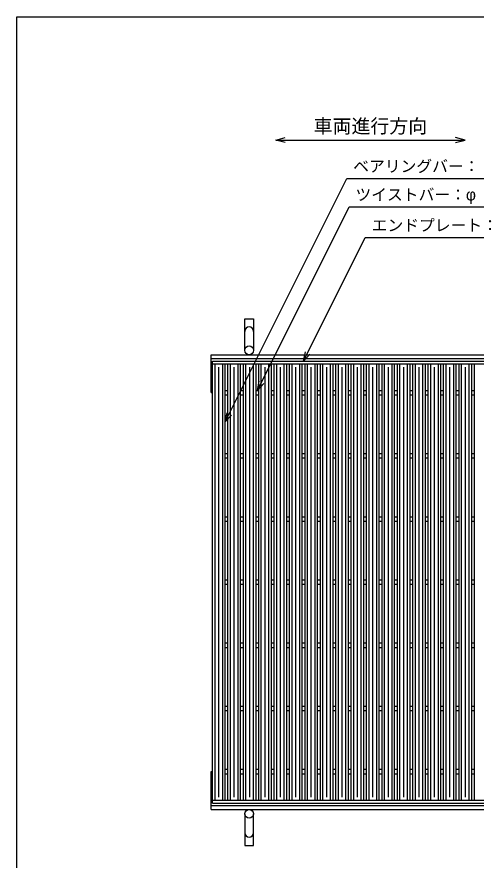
# Model space of a CAD drawing. Units: millimetres, scale not verified. Extents: x -1820 to 1731, y -1282 to 1054.
# Drawn here: x -1729 to -1002, y -282 to 1054 of the extents above; entities that cross this region are included whole.
import ezdxf
from ezdxf.enums import TextEntityAlignment as Align

# ---------------------------------------------------------------- set-up
doc = ezdxf.new("R2010")
doc.units = ezdxf.units.MM
doc.header["$LTSCALE"] = 10
for name, color, linetype, lineweight in [('0_2', 150, 'Continuous', 25), ('16', 3, 'Continuous', 25), ('19', 6, 'Continuous', 25), ('22', 2, 'Continuous', 25)]:
    doc.layers.add(name, color=color, linetype=linetype, lineweight=lineweight)
doc.styles.add('ベクトル', font='')
doc.styles.get('ベクトル').set_extended_font_data('ベクトル')

msp = doc.modelspace()

# ---------------------------------------------------------------- linework, layer by layer
at = {"layer": '0_2'}
for p, q in [((-1729, -1146.5), (-1729, 1053.5)), ((-1729, 1053.5), (1731, 1053.5))]:
    msp.add_line(p, q, dxfattribs=at)
at = {"layer": '16'}
for p, q in [((-1419, 508.5), (-423, 508.5)), ((-1419, 504), (-1419, 508.5)), ((-1419, 504), (-423, 504)), ((-1419, -187), (-1419, 504)), ((-1419, 504), (-1399, 504)), ((-1415, -187), (-1415, 504)), ((-1409, -182), (-1409, 499)), ((-1403, -187), (-1403, 504)), ((-1399, -187), (-1399, 504)), ((-1394.6, -187), (-1394.6, 504)), ((-1394.6, 504), (-1374.6, 504)), ((-1390.6, -187), (-1390.6, 504)), ((-1384.6, -182), (-1384.6, 499)), ((-1378.6, -187), (-1378.6, 504)), ((-1374.6, -187), (-1374.6, 504)), ((-1370.2, -187), (-1370.2, 504)), ((-1370.2, 504), (-1350.2, 504)), ((-1366.2, -187), (-1366.2, 504)), ((-1360.2, -182), (-1360.2, 499)), ((-1354.2, -187), (-1354.2, 504)), ((-1350.2, -187), (-1350.2, 504)), ((-1345.8, -187), (-1345.8, 504)), ((-1345.8, 504), (-1325.8, 504)), ((-1341.8, -187), (-1341.8, 504)), ((-1335.8, -182), (-1335.8, 499)), ((-1329.8, -187), (-1329.8, 504)), ((-1325.8, -187), (-1325.8, 504)), ((-1321.4, -187), (-1321.4, 504)), ((-1321.4, 504), (-1301.4, 504)), ((-1317.4, -187), (-1317.4, 504)), ((-1311.4, -182), (-1311.4, 499)), ((-1305.4, -187), (-1305.4, 504)), ((-1301.4, -187), (-1301.4, 504)), ((-1297, -187), (-1297, 504)), ((-1297, 504), (-1277, 504)), ((-1293, -187), (-1293, 504)), ((-1287, -182), (-1287, 499)), ((-1281, -187), (-1281, 504)), ((-1277, -187), (-1277, 504)), ((-1272.6, -187), (-1272.6, 504)), ((-1272.6, 504), (-1252.6, 504)), ((-1268.6, -187), (-1268.6, 504)), ((-1262.6, -182), (-1262.6, 499)), ((-1256.6, -187), (-1256.6, 504)), ((-1252.6, -187), (-1252.6, 504)), ((-1248.2, -187), (-1248.2, 504)), ((-1248.2, 504), (-1228.2, 504)), ((-1244.2, -187), (-1244.2, 504)), ((-1238.2, -182), (-1238.2, 499)), ((-1232.2, -187), (-1232.2, 504)), ((-1228.2, -187), (-1228.2, 504)), ((-1223.8, -187), (-1223.8, 504)), ((-1223.8, 504), (-1203.8, 504)), ((-1219.8, -187), (-1219.8, 504)), ((-1213.8, -182), (-1213.8, 499)), ((-1207.8, -187), (-1207.8, 504)), ((-1203.8, -187), (-1203.8, 504)), ((-1199.4, -187), (-1199.4, 504)), ((-1199.4, 504), (-1179.4, 504)), ((-1195.4, -187), (-1195.4, 504)), ((-1189.4, -182), (-1189.4, 499)), ((-1183.4, -187), (-1183.4, 504)), ((-1179.4, -187), (-1179.4, 504)), ((-1175, -187), (-1175, 504)), ((-1175, 504), (-1155, 504)), ((-1171, -187), (-1171, 504)), ((-1165, -182), (-1165, 499)), ((-1159, -187), (-1159, 504)), ((-1155, -187), (-1155, 504)), ((-1150.6, -187), (-1150.6, 504)), ((-1150.6, 504), (-1130.6, 504)), ((-1146.6, -187), (-1146.6, 504)), ((-1140.6, -182), (-1140.6, 499)), ((-1134.6, -187), (-1134.6, 504)), ((-1130.6, -187), (-1130.6, 504)), ((-1126.2, -187), (-1126.2, 504)), ((-1126.2, 504), (-1106.2, 504)), ((-1122.2, -187), (-1122.2, 504)), ((-1116.2, -182), (-1116.2, 499)), ((-1110.2, -187), (-1110.2, 504)), ((-1106.2, -187), (-1106.2, 504)), ((-1101.8, -187), (-1101.8, 504)), ((-1101.8, 504), (-1081.8, 504)), ((-1097.8, -187), (-1097.8, 504)), ((-1091.8, -182), (-1091.8, 499)), ((-1085.8, -187), (-1085.8, 504)), ((-1081.8, -187), (-1081.8, 504)), ((-1077.4, -187), (-1077.4, 504)), ((-1077.4, 504), (-1057.4, 504)), ((-1073.4, -187), (-1073.4, 504)), ((-1067.4, -182), (-1067.4, 499)), ((-1061.4, -187), (-1061.4, 504)), ((-1057.4, -187), (-1057.4, 504)), ((-1053, -187), (-1053, 504)), ((-1053, 504), (-1033, 504)), ((-1049, -187), (-1049, 504)), ((-1043, -182), (-1043, 499)), ((-1037, -187), (-1037, 504)), ((-1033, -187), (-1033, 504)), ((-1028.6, -187), (-1028.6, 504)), ((-1028.6, 504), (-1008.6, 504)), ((-1024.6, -187), (-1024.6, 504)), ((-1018.6, -182), (-1018.6, 499)), ((-1012.6, -187), (-1012.6, 504)), ((-1008.6, -187), (-1008.6, 504)), ((-1004.2, -187), (-1004.2, 504)), ((-1004.2, 504), (-984.2, 504)), ((-1399, 462), (-1394.6, 462)), ((-1399, 455), (-1394.6, 455)), ((-1374.6, 462), (-1370.2, 462)), ((-1374.6, 455), (-1370.2, 455)), ((-1350.2, 462), (-1345.8, 462)), ((-1350.2, 455), (-1345.8, 455)), ((-1325.8, 462), (-1321.4, 462)), ((-1325.8, 455), (-1321.4, 455)), ((-1301.4, 462), (-1297, 462)), ((-1301.4, 455), (-1297, 455)), ((-1277, 462), (-1272.6, 462)), ((-1277, 455), (-1272.6, 455)), ((-1252.6, 462), (-1248.2, 462)), ((-1252.6, 455), (-1248.2, 455)), ((-1228.2, 462), (-1223.8, 462)), ((-1228.2, 455), (-1223.8, 455)), ((-1203.8, 462), (-1199.4, 462)), ((-1203.8, 455), (-1199.4, 455)), ((-1179.4, 462), (-1175, 462)), ((-1179.4, 455), (-1175, 455)), ((-1155, 462), (-1150.6, 462)), ((-1155, 455), (-1150.6, 455)), ((-1130.6, 462), (-1126.2, 462)), ((-1130.6, 455), (-1126.2, 455)), ((-1106.2, 462), (-1101.8, 462)), ((-1106.2, 455), (-1101.8, 455)), ((-1081.8, 462), (-1077.4, 462)), ((-1081.8, 455), (-1077.4, 455)), ((-1057.4, 462), (-1053, 462)), ((-1057.4, 455), (-1053, 455)), ((-1033, 462), (-1028.6, 462)), ((-1033, 455), (-1028.6, 455)), ((-1008.6, 462), (-1004.2, 462)), ((-1008.6, 455), (-1004.2, 455)), ((-1399, 362), (-1394.6, 362)), ((-1374.6, 362), (-1370.2, 362)), ((-1350.2, 362), (-1345.8, 362)), ((-1325.8, 362), (-1321.4, 362)), ((-1301.4, 362), (-1297, 362)), ((-1277, 362), (-1272.6, 362)), ((-1252.6, 362), (-1248.2, 362)), ((-1228.2, 362), (-1223.8, 362)), ((-1203.8, 362), (-1199.4, 362)), ((-1179.4, 362), (-1175, 362)), ((-1155, 362), (-1150.6, 362)), ((-1130.6, 362), (-1126.2, 362)), ((-1106.2, 362), (-1101.8, 362)), ((-1081.8, 362), (-1077.4, 362)), ((-1057.4, 362), (-1053, 362)), ((-1033, 362), (-1028.6, 362)), ((-1008.6, 362), (-1004.2, 362)), ((-1399, 355), (-1394.6, 355)), ((-1374.6, 355), (-1370.2, 355)), ((-1350.2, 355), (-1345.8, 355)), ((-1325.8, 355), (-1321.4, 355)), ((-1301.4, 355), (-1297, 355)), ((-1277, 355), (-1272.6, 355)), ((-1252.6, 355), (-1248.2, 355)), ((-1228.2, 355), (-1223.8, 355)), ((-1203.8, 355), (-1199.4, 355)), ((-1179.4, 355), (-1175, 355)), ((-1155, 355), (-1150.6, 355)), ((-1130.6, 355), (-1126.2, 355)), ((-1106.2, 355), (-1101.8, 355)), ((-1081.8, 355), (-1077.4, 355)), ((-1057.4, 355), (-1053, 355)), ((-1033, 355), (-1028.6, 355)), ((-1008.6, 355), (-1004.2, 355)), ((-1399, 262), (-1394.6, 262)), ((-1399, 255), (-1394.6, 255)), ((-1374.6, 262), (-1370.2, 262)), ((-1374.6, 255), (-1370.2, 255)), ((-1350.2, 262), (-1345.8, 262)), ((-1350.2, 255), (-1345.8, 255)), ((-1325.8, 262), (-1321.4, 262)), ((-1325.8, 255), (-1321.4, 255)), ((-1301.4, 262), (-1297, 262)), ((-1301.4, 255), (-1297, 255)), ((-1277, 262), (-1272.6, 262)), ((-1277, 255), (-1272.6, 255)), ((-1252.6, 262), (-1248.2, 262)), ((-1252.6, 255), (-1248.2, 255)), ((-1228.2, 262), (-1223.8, 262)), ((-1228.2, 255), (-1223.8, 255)), ((-1203.8, 262), (-1199.4, 262)), ((-1203.8, 255), (-1199.4, 255)), ((-1179.4, 262), (-1175, 262)), ((-1179.4, 255), (-1175, 255)), ((-1155, 262), (-1150.6, 262)), ((-1155, 255), (-1150.6, 255)), ((-1130.6, 262), (-1126.2, 262)), ((-1130.6, 255), (-1126.2, 255)), ((-1106.2, 262), (-1101.8, 262)), ((-1106.2, 255), (-1101.8, 255)), ((-1081.8, 262), (-1077.4, 262)), ((-1081.8, 255), (-1077.4, 255)), ((-1057.4, 262), (-1053, 262)), ((-1057.4, 255), (-1053, 255)), ((-1033, 262), (-1028.6, 262)), ((-1033, 255), (-1028.6, 255)), ((-1008.6, 262), (-1004.2, 262)), ((-1008.6, 255), (-1004.2, 255)), ((-1399, 162), (-1394.6, 162)), ((-1374.6, 162), (-1370.2, 162)), ((-1350.2, 162), (-1345.8, 162)), ((-1325.8, 162), (-1321.4, 162)), ((-1301.4, 162), (-1297, 162)), ((-1277, 162), (-1272.6, 162)), ((-1252.6, 162), (-1248.2, 162)), ((-1228.2, 162), (-1223.8, 162)), ((-1203.8, 162), (-1199.4, 162)), ((-1179.4, 162), (-1175, 162)), ((-1155, 162), (-1150.6, 162)), ((-1130.6, 162), (-1126.2, 162)), ((-1106.2, 162), (-1101.8, 162)), ((-1081.8, 162), (-1077.4, 162)), ((-1057.4, 162), (-1053, 162)), ((-1033, 162), (-1028.6, 162)), ((-1008.6, 162), (-1004.2, 162)), ((-1399, 155), (-1394.6, 155)), ((-1374.6, 155), (-1370.2, 155)), ((-1350.2, 155), (-1345.8, 155)), ((-1325.8, 155), (-1321.4, 155)), ((-1301.4, 155), (-1297, 155)), ((-1277, 155), (-1272.6, 155)), ((-1252.6, 155), (-1248.2, 155)), ((-1228.2, 155), (-1223.8, 155)), ((-1203.8, 155), (-1199.4, 155)), ((-1179.4, 155), (-1175, 155)), ((-1155, 155), (-1150.6, 155)), ((-1130.6, 155), (-1126.2, 155)), ((-1106.2, 155), (-1101.8, 155)), ((-1081.8, 155), (-1077.4, 155)), ((-1057.4, 155), (-1053, 155)), ((-1033, 155), (-1028.6, 155)), ((-1008.6, 155), (-1004.2, 155)), ((-1399, 62), (-1394.6, 62)), ((-1399, 55), (-1394.6, 55)), ((-1374.6, 62), (-1370.2, 62)), ((-1374.6, 55), (-1370.2, 55)), ((-1350.2, 62), (-1345.8, 62)), ((-1350.2, 55), (-1345.8, 55)), ((-1325.8, 62), (-1321.4, 62)), ((-1325.8, 55), (-1321.4, 55)), ((-1301.4, 62), (-1297, 62)), ((-1301.4, 55), (-1297, 55)), ((-1277, 62), (-1272.6, 62)), ((-1277, 55), (-1272.6, 55)), ((-1252.6, 62), (-1248.2, 62)), ((-1252.6, 55), (-1248.2, 55)), ((-1228.2, 62), (-1223.8, 62)), ((-1228.2, 55), (-1223.8, 55)), ((-1203.8, 62), (-1199.4, 62)), ((-1203.8, 55), (-1199.4, 55)), ((-1179.4, 62), (-1175, 62)), ((-1179.4, 55), (-1175, 55)), ((-1155, 62), (-1150.6, 62)), ((-1155, 55), (-1150.6, 55)), ((-1130.6, 62), (-1126.2, 62)), ((-1130.6, 55), (-1126.2, 55)), ((-1106.2, 62), (-1101.8, 62)), ((-1106.2, 55), (-1101.8, 55)), ((-1081.8, 62), (-1077.4, 62)), ((-1081.8, 55), (-1077.4, 55)), ((-1057.4, 62), (-1053, 62)), ((-1057.4, 55), (-1053, 55)), ((-1033, 62), (-1028.6, 62)), ((-1033, 55), (-1028.6, 55)), ((-1008.6, 62), (-1004.2, 62)), ((-1008.6, 55), (-1004.2, 55)), ((-1399, -38), (-1394.6, -38)), ((-1374.6, -38), (-1370.2, -38)), ((-1350.2, -38), (-1345.8, -38)), ((-1325.8, -38), (-1321.4, -38)), ((-1301.4, -38), (-1297, -38)), ((-1277, -38), (-1272.6, -38)), ((-1252.6, -38), (-1248.2, -38)), ((-1228.2, -38), (-1223.8, -38)), ((-1203.8, -38), (-1199.4, -38)), ((-1179.4, -38), (-1175, -38)), ((-1155, -38), (-1150.6, -38)), ((-1130.6, -38), (-1126.2, -38)), ((-1106.2, -38), (-1101.8, -38)), ((-1081.8, -38), (-1077.4, -38)), ((-1057.4, -38), (-1053, -38)), ((-1033, -38), (-1028.6, -38)), ((-1008.6, -38), (-1004.2, -38)), ((-1399, -45), (-1394.6, -45)), ((-1374.6, -45), (-1370.2, -45)), ((-1350.2, -45), (-1345.8, -45)), ((-1325.8, -45), (-1321.4, -45)), ((-1301.4, -45), (-1297, -45)), ((-1277, -45), (-1272.6, -45)), ((-1252.6, -45), (-1248.2, -45)), ((-1228.2, -45), (-1223.8, -45)), ((-1203.8, -45), (-1199.4, -45)), ((-1179.4, -45), (-1175, -45)), ((-1155, -45), (-1150.6, -45)), ((-1130.6, -45), (-1126.2, -45)), ((-1106.2, -45), (-1101.8, -45)), ((-1081.8, -45), (-1077.4, -45)), ((-1057.4, -45), (-1053, -45)), ((-1033, -45), (-1028.6, -45)), ((-1008.6, -45), (-1004.2, -45)), ((-1399, -138), (-1394.6, -138)), ((-1399, -145), (-1394.6, -145)), ((-1374.6, -138), (-1370.2, -138)), ((-1374.6, -145), (-1370.2, -145)), ((-1350.2, -138), (-1345.8, -138)), ((-1350.2, -145), (-1345.8, -145)), ((-1325.8, -138), (-1321.4, -138)), ((-1325.8, -145), (-1321.4, -145)), ((-1301.4, -138), (-1297, -138)), ((-1301.4, -145), (-1297, -145)), ((-1277, -138), (-1272.6, -138)), ((-1277, -145), (-1272.6, -145)), ((-1252.6, -138), (-1248.2, -138)), ((-1252.6, -145), (-1248.2, -145)), ((-1228.2, -138), (-1223.8, -138)), ((-1228.2, -145), (-1223.8, -145)), ((-1203.8, -138), (-1199.4, -138)), ((-1203.8, -145), (-1199.4, -145)), ((-1179.4, -138), (-1175, -138)), ((-1179.4, -145), (-1175, -145)), ((-1155, -138), (-1150.6, -138)), ((-1155, -145), (-1150.6, -145)), ((-1130.6, -138), (-1126.2, -138)), ((-1130.6, -145), (-1126.2, -145)), ((-1106.2, -138), (-1101.8, -138)), ((-1106.2, -145), (-1101.8, -145)), ((-1081.8, -138), (-1077.4, -138)), ((-1081.8, -145), (-1077.4, -145)), ((-1057.4, -138), (-1053, -138)), ((-1057.4, -145), (-1053, -145)), ((-1033, -138), (-1028.6, -138)), ((-1033, -145), (-1028.6, -145)), ((-1008.6, -138), (-1004.2, -138)), ((-1008.6, -145), (-1004.2, -145)), ((-1419, -187), (-423, -187)), ((-1419, -191.5), (-1419, -187)), ((-1419, -187), (-1399, -187)), ((-1419, -191.5), (-423, -191.5)), ((-1394.6, -187), (-1374.6, -187)), ((-1370.2, -187), (-1350.2, -187)), ((-1345.8, -187), (-1325.8, -187)), ((-1321.4, -187), (-1301.4, -187)), ((-1297, -187), (-1277, -187)), ((-1272.6, -187), (-1252.6, -187)), ((-1248.2, -187), (-1228.2, -187)), ((-1223.8, -187), (-1203.8, -187)), ((-1199.4, -187), (-1179.4, -187)), ((-1175, -187), (-1155, -187)), ((-1150.6, -187), (-1130.6, -187)), ((-1126.2, -187), (-1106.2, -187)), ((-1101.8, -187), (-1081.8, -187)), ((-1077.4, -187), (-1057.4, -187)), ((-1053, -187), (-1033, -187)), ((-1028.6, -187), (-1008.6, -187)), ((-1004.2, -187), (-984.2, -187))]:
    msp.add_line(p, q, dxfattribs=at)
at = {"layer": '19'}
for p, q in [((-1368, 525.5), (-1368, 575.5)), ((-1368, 575.5), (-1354, 575.5)), ((-1354, 575.5), (-1354, 525.5)), ((-1421, 518.5), (-421, 518.5)), ((-1421, 458.5), (-1421, 518.5)), ((-1421, 512.5), (-421, 512.5)), ((-1421, 458.5), (-1419, 458.5)), ((-1421, -201.5), (-1421, -141.5)), ((-1421, -141.5), (-1419, -141.5)), ((-1421, -195.5), (-421, -195.5)), ((-1421, -201.5), (-421, -201.5)), ((-1368, -208.5), (-1368, -258.5)), ((-1354, -258.5), (-1354, -208.5)), ((-1368, -258.5), (-1354, -258.5))]:
    msp.add_line(p, q, dxfattribs=at)
for centre in [(-1361, 525.5), (-1361, -208.5)]:
    msp.add_circle(centre, 7, dxfattribs=at)
for centre, start, end in [((-1361, 555.5), 0, 180), ((-1361, -238.5), 180, 0)]:
    msp.add_arc(centre, 7, start, end, dxfattribs=at)
at = {"layer": '22', "color": 4}
for p, q in [((-1319, 858.5), (-1304, 862.5)), ((-1304, 854.5), (-1319, 858.5)), ((-1319, 858.5), (-1019, 858.5)), ((-1019, 858.5), (-1034, 862.5)), ((-1034, 854.5), (-1019, 858.5)), ((-1399, 412), (-1206.25, 797.5)), ((-1206.25, 797.5), (-726.25, 797.5)), ((-1348, 462), (-1202.75, 752.5)), ((-1202.75, 752.5), (-762.75, 752.5)), ((-1274.8, 508.5), (-1177.05, 704)), ((-1177.05, 704), (-757.05, 704)), ((-1274.8, 508.5), (-1271.8, 523.1)), ((-1274.8, 508.5), (-1264.8, 519.5)), ((-1348, 462), (-1345, 476.6)), ((-1348, 462), (-1338, 473)), ((-1399, 412), (-1396, 426.6)), ((-1399, 412), (-1389, 423))]:
    msp.add_line(p, q, dxfattribs=at)

# ---------------------------------------------------------------- texts
at = {"layer": '22', "style": 'ベクトル'}
for s, height, p in [('車両進行方向', 21.99, (-1259, 880.5)), ('ベアリングバー：', 18.33, (-1196.25, 817)), ('ツイストバー：', 18.33, (-1192.75, 772)), ('φ', 18.33, (-1017.75, 772)), ('エンドプレート：', 18.33, (-1167.05, 723.5))]:
    msp.add_text(s, height=height, dxfattribs=at).set_placement(p, align=Align.MIDDLE_LEFT)

doc.saveas('drawing.dxf')
